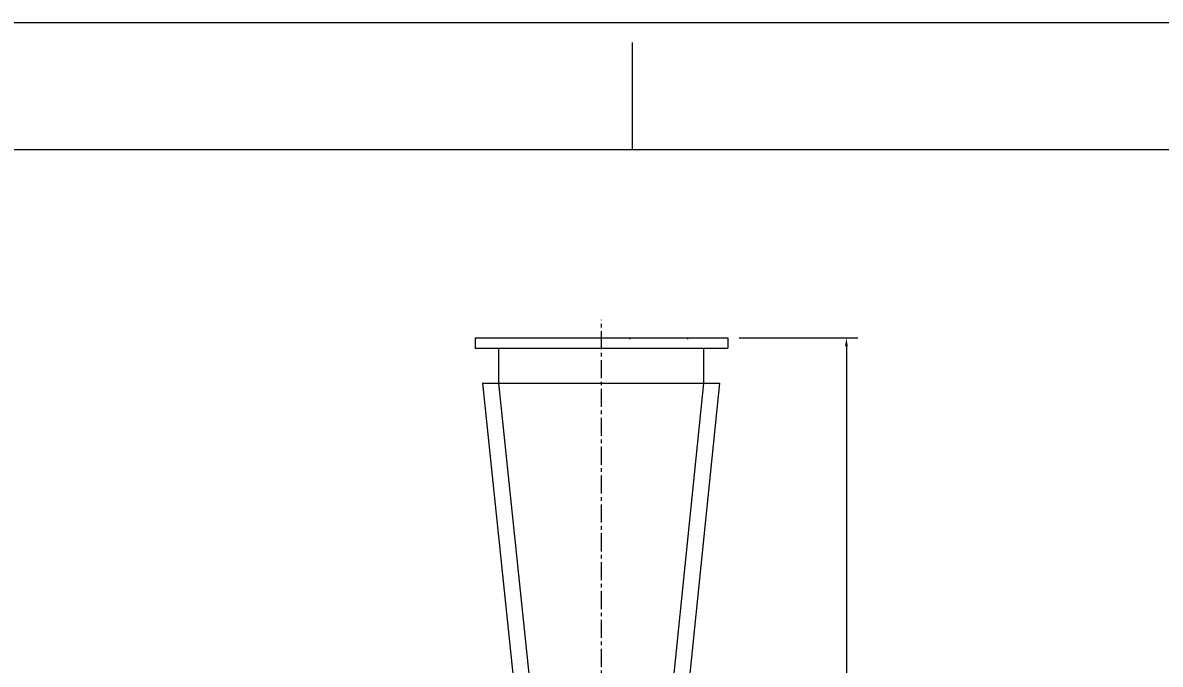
# Model space of a CAD drawing. Header units: millimetres. Extents: x 907 to 806139, y 2004 to 615514.
# Drawn here: x 120539 to 272926, y 529523 to 615514 of the extents above; entities that cross this region are included whole.
import ezdxf
from ezdxf.enums import TextEntityAlignment as Align

# ---------------------------------------------------------------- set-up
doc = ezdxf.new("R2010")
doc.units = ezdxf.units.MM
doc.header["$LTSCALE"] = 25.4
doc.linetypes.add('CENTER', pattern=[50.8, 31.75, -6.35, 6.35, -6.35])
doc.layers.get('Defpoints').update_dxf_attribs({"lineweight": 5})
doc.layers.add('CAXA1', color=5, linetype='CENTER', lineweight=5)
doc.layers.add('Title Block', color=7, linetype='Continuous', lineweight=5)
doc.styles.add('ACANSTS', font='romans.shx', dxfattribs={"height": 25.4})
doc.styles.add('Roman', font='arial.ttf')
doc.styles.get("Standard").update_dxf_attribs({"font": 'arial.ttf'})
doc.dimstyles.new('ISO-25', dxfattribs={"dimscale": 30, "dimtxt": 38.1, "dimasz": 38.1, "dimexe": 50.8, "dimexo": 50.8, "dimgap": 15.875, "dimtad": 1, "dimtih": 1, "dimtoh": 1, "dimdec": 1, "dimlfac": 0.03937, "dimdsep": 46, "dimtxsty": 'Standard', "dimcen": 63.5, "dimclrd": 7, "dimclre": 7, "dimclrt": 7, "dimadec": 0, "dimazin": 0, "dimtfac": 1, "dimtdec": 1, "dimtmove": 0, "dimatfit": 3, "dimfxl": 25.4, "dimlwd": 5, "dimlwe": 5, "dimarcsym": 0})

# ---------------------------------------------------------------- blocks, each defined once
blk = doc.blocks.new('LONE STAR BLOWER TITLE BLOCK (SIZE A)')
at = {"layer": 'Title Block', "lineweight": 15}
for p, q in [((600.08, 457.2), (0, 457.2)), ((150.02, 444.5), (150.02, 455.22)), ((587.38, 444.5), (12.7, 444.5)), ((587.38, 444.5), (12.7, 444.5))]:
    blk.add_line(p, q, dxfattribs=at)
at = {"layer": 'Title Block', "lineweight": 15, "style": 'ACANSTS'}
for tag, p, height in [('DRAWN_BY', (375.45, 58.16), 3.43), ('DRAWN_DATE', (402.66, 58.47), 3.43), ('DRAWING_SUBTITLE', (450.18, 50.21), 5.14), ('CHECKED_BY', (376.02, 49.37), 3.43), ('CHECK_DATE', (402.18, 49.5), 3.43), ('ENGINEER', (375.87, 40.95), 3.43), ('ENG_DATE', (401.95, 40.92), 3.43), ('DRAWING_SUBTITLE', (450.12, 39.35), 5.14), ('MANUFACTURING', (375.76, 32.38), 3.43), ('MFG_DATE', (401.98, 32.46), 3.43), ('CONTROL_DATE', (401.98, 23.88), 3.43), ('CONTROL', (375.76, 23.81), 3.43), ('CAGE_CODE', (455.36, 23.27), 3.43), ('MODEL_FILE_NAME', (230.14, 15.52), 3.43), ('APPROVED_BY', (375.47, 14.54), 3.43), ('APPROVAL_DATE', (401.77, 14.47), 3.43)]:
    blk.add_attdef(tag, p, '', height=height, dxfattribs=at)
at = {"layer": 'Title Block', "lineweight": 15, "style": 'Roman', "flags": 8}
for tag, height, p in [('DWG_NUMBER', 7.14, (484.29, 29.15)), ('SCALE', 3.43, (459.83, 17.88)), ('SHEETNUMBER', 3.43, (539.89, 17.88)), ('TOTA_SHEETS', 3.43, (556.11, 17.82))]:
    blk.add_attdef(tag, text='', height=height, dxfattribs=at).set_placement(p, align=Align.TOP_LEFT)
at = {"layer": 'Title Block', "lineweight": 15, "style": 'ACANSTS'}
blk.add_attdef('REVISION', text='', height=3.43, dxfattribs=at).set_placement((580.38, 22.69), align=Align.CENTER)
blk = doc.blocks.new('*D147')
at = {"color": 7, "linetype": 'Continuous', "lineweight": 5, "transparency": 16777216}
for p, q in [((216525, 573278), (232405, 573278)), ((230881, 572135), (230881, 491653)), ((230881, 427794), (230881, 485640)), ((215123, 426651), (232405, 426651))]:
    blk.add_line(p, q, dxfattribs=at)
at = {"color": 7, "transparency": 16777216}
for points in [[(230691, 572135), (231072, 572135), (230881, 573278)], [(230691, 427794), (231072, 427794), (230881, 426651)]]:
    blk.add_solid(points, dxfattribs=at)
at = {"layer": 'Defpoints', "color": 0, "transparency": 16777216}
for p in [(215001, 573278), (213599, 426651), (230881, 426651)]:
    blk.add_point(p, dxfattribs=at)
at = {"color": 7, "lineweight": 5, "transparency": 16777216, "insert": (230881, 488647), "char_height": 4953, "attachment_point": 5, "style": 'Roman'}
blk.add_mtext('5773', dxfattribs=at)

msp = doc.modelspace()

# ---------------------------------------------------------------- linework, layer by layer
at = {"color": 7, "lineweight": 5}
for p, q in [((181147.66, 573278.19), (215001.2, 573278.19)), ((181147.66, 573278.19), (181147.66, 571881.54)), ((215001.2, 573278.19), (215001.2, 571881.54)), ((181147.66, 571881.54), (215001.2, 571881.54)), ((184262.9, 571881.54), (184262.9, 567205.81)), ((211737.3, 571881.54), (211737.3, 567205.81)), ((182125.99, 567205.81), (213873.72, 567205.81)), ((182125.99, 567205.81), (189106.09, 500409.59)), ((184262.9, 567205.81), (191243, 500409.59)), ((211737.3, 567205.81), (204905.86, 500409.59)), ((213873.72, 567205.81), (207042.28, 500409.59))]:
    msp.add_line(p, q, dxfattribs=at)
at = {"color": 7, "linetype": 'Continuous', "lineweight": 5}
for p, q in [((201850.8, 573278.19), (201850.8, 573090.64)), ((209609.96, 573278.19), (209609.96, 573090.64))]:
    msp.add_line(p, q, dxfattribs=at)
at = {"layer": 'CAXA1', "linetype": 'CENTER', "lineweight": 5, "ltscale": 3}
msp.add_line((198074.43, 486594.92), (198074.43, 575670.16), dxfattribs=at)

# ---------------------------------------------------------------- block references
at = {"xscale": 1341.885352952126, "yscale": 1341.885352952126, "zscale": 1341.885352952126}
msp.add_blockref('LONE STAR BLOWER TITLE BLOCK (SIZE A)', (907.34, 2004.12), dxfattribs=at)

# ---------------------------------------------------------------- dimensions: what is measured, and where the dimension line sits
at = {"color": 7, "lineweight": 5}
dim = msp.add_linear_dim(base=(230881.07, 426650.92), p1=(215001.2, 573278.19), p2=(213598.54, 426650.92), angle=90, dimstyle='ISO-25', override={"dimtxt": 165.1, "dimdec": 0, "dimrnd": 0, "dimpost": '\\X', "dimtxsty": 'Roman', "dimtmove": 1}, dxfattribs=at)
dim.commit()
dim.dimension.update_dxf_attribs({"geometry": '*D147', "text_midpoint": (230881.07, 488646.67), "dimtype": 160})

doc.saveas('drawing.dxf')
